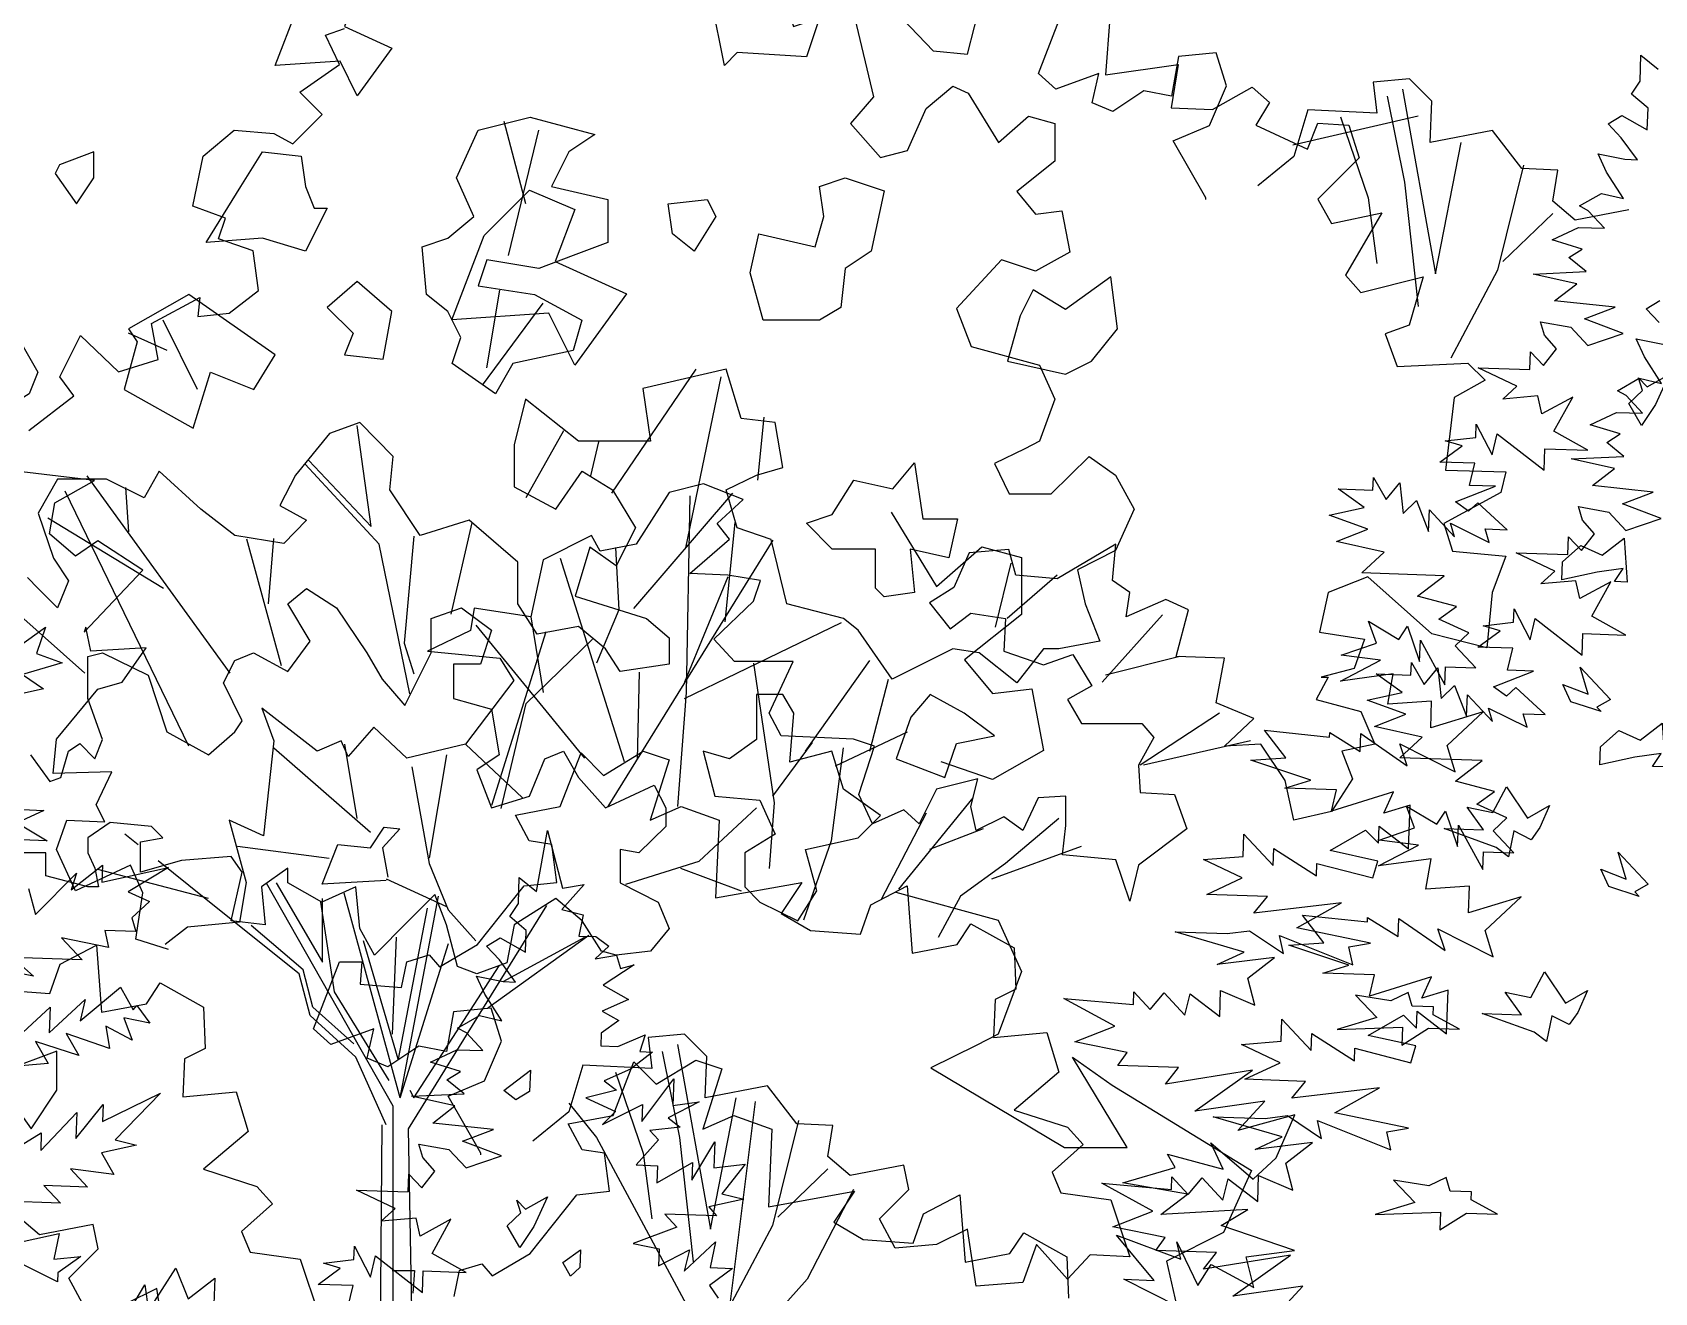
# Model space of a CAD drawing. Header units: inches. Extents: x 11.9 to 85.3, y 21.1 to 37.4.
# Drawn here: x 54.8467 to 55.2918, y 23.3852 to 23.731 of the extents above; entities that cross this region are included whole.
import ezdxf

# ---------------------------------------------------------------- set-up
doc = ezdxf.new("R2010")
doc.units = ezdxf.units.IN
doc.header["$MEASUREMENT"] = 0
doc.layers.add('CAY', color=94, linetype='Continuous')
doc.layers.add('CAY-3', color=61, linetype='Continuous')

# ---------------------------------------------------------------- blocks, each defined once
blk = doc.blocks.new('A$C76451831')
at = {"layer": 'CAY'}
for p, q in [((2471.78, 2031.89), (2478.52, 2069.28)), ((2478.52, 2069.28), (2487.71, 2034.06)), ((2460.65, 2024.58), (2461.2, 2040.42)), ((2461.2, 2040.42), (2471.78, 2031.89)), ((2500.93, 2036.32), (2487.25, 2020.93)), ((2487.71, 2034.06), (2500.93, 2036.32)), ((2455.38, 2016.6), (2460.65, 2024.58)), ((2465.51, 2008.09), (2455.38, 2016.6)), ((2487.25, 2020.93), (2500.28, 2017.75)), ((2500.28, 2017.75), (2497.56, 2004.7)), ((2441.16, 1998.51), (2449.49, 2003.66)), ((2449.49, 2003.66), (2465.05, 1994.95)), ((2465.05, 1994.95), (2465.51, 2008.09)), ((2497.56, 2004.7), (2507.97, 2004.34)), ((2507.97, 2004.34), (2515.93, 1998.62)), ((2449.02, 1990.07), (2441.16, 1998.51)), ((2515.93, 1998.62), (2507.5, 1990.75)), ((2507.5, 1990.75), (2520.72, 1993.01)), ((2520.72, 1993.01), (2523.15, 1984.77)), ((2458.97, 1976.58), (2449.02, 1990.07)), ((2531.39, 1987.2), (2512.38, 1974.72)), ((2523.15, 1984.77), (2531.39, 1987.2)), ((2435.08, 1980.13), (2451.28, 1976.85)), ((2440.13, 1969.08), (2435.08, 1980.13)), ((2451.28, 1976.85), (2458.97, 1976.58)), ((2512.38, 1974.72), (2527.93, 1966.01)), ((2450.44, 1952.85), (2440.13, 1969.08)), ((2527.93, 1966.01), (2511.82, 1958.87)), ((2423.54, 1948.35), (2436.95, 1956.04)), ((2436.95, 1956.04), (2450.44, 1952.85)), ((2511.82, 1958.87), (2522.04, 1953.07)), ((2428.88, 1945.44), (2423.54, 1948.35)), ((2438.93, 1934.67), (2428.88, 1945.44)), ((2511.35, 1945.28), (2511.08, 1937.59)), ((2522.04, 1953.07), (2511.35, 1945.28)), ((2521.49, 1937.22), (2538.05, 1944.35)), ((2538.05, 1944.35), (2534.97, 1934.03)), ((2406.96, 1927.62), (2423.09, 1935.22)), ((2423.09, 1935.22), (2438.93, 1934.67)), ((2511.08, 1937.59), (2521.49, 1937.22)), ((2542.67, 1933.76), (2529.16, 1923.36)), ((2534.97, 1934.03), (2542.67, 1933.76)), ((2425.34, 1921.99), (2406.96, 1927.62)), ((2417.01, 1916.85), (2425.34, 1921.99)), ((2427.58, 1908.32), (2417.01, 1916.85)), ((2529.16, 1923.36), (2513.05, 1916.21)), ((2513.05, 1916.21), (2520.56, 1910.51)), ((2536.2, 1891.38), (2555.69, 1917.44)), ((2555.69, 1917.44), (2555.12, 1901.14)), ((2395.35, 1906.72), (2427.58, 1908.32)), ((2421.88, 1900.81), (2395.35, 1906.72)), ((2520.56, 1910.51), (2501.81, 1905.72)), ((2501.81, 1905.72), (2520.1, 1897.38)), ((2408.38, 1890.4), (2421.88, 1900.81)), ((2512.12, 1889.5), (2536.57, 1901.79)), ((2520.1, 1897.38), (2512.12, 1889.5)), ((2536.57, 1901.79), (2536.2, 1891.38)), ((2571.06, 1903.31), (2552.14, 1893.54)), ((2555.12, 1901.14), (2571.06, 1903.31)), ((2445.4, 1886.39), (2408.38, 1890.4)), ((2426.57, 1879.34), (2445.4, 1886.39)), ((2559.64, 1887.84), (2540.99, 1885.77)), ((2540.99, 1885.77), (2546.23, 1880.15)), ((2552.14, 1893.54), (2559.64, 1887.84)), ((2402.2, 1869.31), (2399.77, 1877.55)), ((2399.77, 1877.55), (2418.24, 1874.19)), ((2418.24, 1874.19), (2428.72, 1862.94)), ((2450.28, 1870.35), (2426.57, 1879.34)), ((2546.23, 1880.15), (2532.55, 1864.76)), ((2566.67, 1855.41), (2580.63, 1878.94)), ((2580.63, 1878.94), (2580.08, 1863.1)), ((2409.61, 1860.89), (2402.2, 1869.31)), ((2428.72, 1862.94), (2450.28, 1870.35)), ((2532.55, 1864.76), (2545.68, 1864.3)), ((2545.31, 1853.88), (2567.05, 1866.27)), ((2545.68, 1864.3), (2545.31, 1853.88)), ((2567.05, 1866.27), (2566.67, 1855.41)), ((2580.08, 1863.1), (2599.18, 1865.15)), ((2599.18, 1865.15), (2584.95, 1847.06)), ((2393.31, 1848.31), (2393.69, 1859.18)), ((2393.69, 1859.18), (2401.56, 1850.74)), ((2401.56, 1850.74), (2409.61, 1860.89)), ((2361.63, 1849.42), (2393.31, 1848.31)), ((2385.26, 1838.17), (2361.63, 1849.42)), ((2584.95, 1847.06), (2598.44, 1843.87)), ((2376.83, 1830.3), (2385.26, 1838.17)), ((2581.76, 1833.57), (2550.08, 1834.68)), ((2550.08, 1834.68), (2557.51, 1826.71)), ((2598.44, 1843.87), (2576.97, 1839.18)), ((2576.97, 1839.18), (2581.76, 1833.57)), ((2398.19, 1832.28), (2376.83, 1830.3)), ((2400.53, 1821.31), (2398.19, 1832.28)), ((2419.46, 1831.53), (2400.53, 1821.31)), ((2407.86, 1810.63), (2419.46, 1831.53)), ((2557.51, 1826.71), (2530.88, 1816.76)), ((2360.15, 1806.86), (2360.43, 1815.01)), ((2360.43, 1815.01), (2370.19, 1796.08)), ((2530.88, 1816.76), (2546.62, 1813.49)), ((2562.01, 1799.81), (2581.21, 1817.72)), ((2581.21, 1817.72), (2577.94, 1801.97)), ((2341.5, 1804.79), (2360.15, 1806.86)), ((2351.81, 1801.71), (2341.5, 1804.79)), ((2370.19, 1796.08), (2373.37, 1809.12)), ((2373.37, 1809.12), (2402.04, 1786.81)), ((2428.75, 1799.02), (2407.86, 1810.63)), ((2546.62, 1813.49), (2546.26, 1803.08)), ((2546.26, 1803.08), (2565.18, 1812.84)), ((2565.18, 1812.84), (2562.01, 1799.81)), ((2338.32, 1791.75), (2351.81, 1801.71)), ((2402.04, 1786.81), (2402.5, 1799.94)), ((2402.5, 1799.94), (2428.75, 1799.02)), ((2591.52, 1801.5), (2577.56, 1791.1)), ((2577.94, 1801.97), (2591.52, 1801.5)), ((2359.59, 1791.01), (2338.32, 1791.75)), ((2356.4, 1777.52), (2359.59, 1791.01)), ((2577.56, 1791.1), (2582.72, 1783.22)), ((4929.55, 1084.67), (4940.95, 1036.69)), ((5409.47, 1046.31), (5410.02, 1062.16)), ((5410.02, 1062.16), (5420.6, 1053.63)), ((4973.18, 1029.62), (4989.3, 1043.38)), ((4989.3, 1043.38), (4998.73, 1039.05)), ((5268.56, 1047.82), (5246.41, 1045.71)), ((5246.41, 1045.71), (5248.52, 1026.72)), ((5282.27, 1034.11), (5268.56, 1047.82)), ((5404.2, 1038.34), (5409.47, 1046.31)), ((4940.95, 1036.69), (4926.8, 1020.57)), ((4998.73, 1039.05), (5017.21, 1008.77)), ((5281.21, 1008.8), (5282.27, 1034.11)), ((5414.33, 1029.82), (5404.2, 1038.34)), ((4728.34, 971.46), (4715.14, 1021.63)), ((4961.78, 1004.06), (4973.18, 1029.62)), ((5017.21, 1008.77), (5035.68, 1024.9)), ((5035.68, 1024.9), (5051.8, 1020.57)), ((5273.84, 1025.02), (5197.19, 1007.32)), ((5206.33, 1028.83), (5197.89, 1000.36)), ((5248.52, 1026.72), (5206.33, 1028.83)), ((5389.98, 1020.25), (5398.31, 1025.4)), ((5398.31, 1025.4), (5413.87, 1016.69)), ((5413.87, 1016.69), (5414.33, 1029.82)), ((4717.78, 939.77), (4736.26, 1016.34)), ((4926.8, 1020.57), (4945.27, 999.73)), ((5051.8, 1020.57), (5051.8, 997.37)), ((5319.18, 1016.18), (5281.21, 1008.8)), ((5337.11, 992.97), (5319.18, 1016.18)), ((5397.84, 1011.81), (5389.98, 1020.25)), ((5407.79, 998.32), (5397.84, 1011.81)), ((4945.27, 999.73), (4961.78, 1004.06)), ((5388.95, 990.82), (5383.9, 1001.87)), ((5383.9, 1001.87), (5400.1, 998.59)), ((5051.8, 997.37), (5028.61, 978.89)), ((5197.89, 1000.36), (5175.75, 982.43)), ((5359.26, 991.92), (5337.11, 992.97)), ((5356.1, 972.94), (5359.26, 991.92)), ((5400.1, 998.59), (5407.79, 998.32)), ((5399.26, 974.59), (5388.95, 990.82)), ((5028.61, 978.89), (5040.01, 965.12)), ((5369.81, 961.33), (5356.1, 972.94)), ((5372.37, 970.09), (5385.78, 977.78)), ((5385.78, 977.78), (5399.26, 974.59)), ((5040.01, 965.12), (5056.12, 967.09)), ((5056.12, 967.09), (5060.84, 941.92)), ((5402.5, 967.66), (5369.81, 961.33)), ((5377.7, 967.18), (5372.37, 970.09)), ((5387.75, 956.41), (5377.7, 967.18)), ((5355.78, 949.36), (5371.91, 956.96)), ((5371.91, 956.96), (5387.75, 956.41)), ((5060.84, 941.92), (5040.01, 930.13)), ((5374.16, 943.73), (5355.78, 949.36)), ((5365.83, 938.58), (5374.16, 943.73)), ((5019.17, 937.2), (4991.66, 907.32)), ((5040.01, 930.13), (5019.17, 937.2)), ((5376.41, 930.06), (5365.83, 938.58)), ((5344.18, 928.46), (5376.41, 930.06)), ((5370.71, 922.55), (5344.18, 928.46)), ((5357.2, 912.14), (5370.71, 922.55)), ((4704.59, 871.13), (4712.5, 918.65)), ((4701.95, 860.56), (4738.9, 910.73)), ((4991.66, 907.32), (5000.7, 884.12)), ((5394.22, 908.13), (5357.2, 912.14)), ((5375.39, 901.08), (5394.22, 908.13)), ((4527.76, 857.92), (4506.64, 900.17)), ((5351.03, 891.05), (5348.6, 899.29)), ((5348.6, 899.29), (5367.06, 895.93)), ((5367.06, 895.93), (5377.54, 884.68)), ((5399.1, 892.09), (5375.39, 901.08)), ((4509.28, 881.69), (4485.53, 892.25)), ((5000.7, 884.12), (5042.37, 872.71)), ((5350.38, 872.48), (5358.44, 882.63)), ((5358.44, 882.63), (5351.03, 891.05)), ((5377.54, 884.68), (5399.1, 892.09)), ((5042.37, 872.71), (5051.8, 851.87)), ((5342.14, 870.05), (5342.52, 880.92)), ((5342.52, 880.92), (5350.38, 872.48)), ((4780.97, 794.46), (4832.46, 870.35)), ((4850.93, 870.35), (4799.83, 858.56)), ((4826.17, 761.03), (4847.79, 865.63)), ((4859.98, 840.07), (4850.93, 870.35)), ((5310.45, 871.16), (5342.14, 870.05)), ((5334.08, 859.91), (5310.45, 871.16)), ((4799.83, 858.56), (4804.55, 826.31)), ((5325.65, 852.04), (5334.08, 859.91)), ((5347.01, 854.01), (5325.65, 852.04)), ((5349.35, 843.05), (5347.01, 854.01)), ((5368.29, 853.27), (5349.35, 843.05)), ((5356.68, 832.37), (5368.29, 853.27)), ((4728.29, 851.87), (4721.22, 823.95)), ((4760.53, 826.31), (4728.29, 851.87)), ((5051.8, 851.87), (5042.37, 826.31)), ((4626.88, 837.71), (4608.4, 831.03)), ((4633.95, 774.01), (4625.31, 835.75)), ((4647.32, 816.87), (4626.88, 837.71)), ((4880.81, 837.71), (4859.98, 840.07)), ((4870.15, 802.52), (4874.13, 840.86)), ((4885.53, 810.19), (4880.81, 837.71)), ((5308.97, 828.6), (5309.25, 836.75)), ((5309.25, 836.75), (5319.01, 817.82)), ((4608.4, 831.03), (4587.57, 805.47)), ((4721.22, 823.95), (4721.22, 798.39)), ((4728.57, 791.89), (4751.65, 832.78)), ((4804.55, 826.31), (4760.53, 826.31)), ((4768.04, 805.06), (4772.95, 825.91)), ((5042.37, 826.31), (5033.32, 821.59)), ((5287.14, 813.49), (5300.63, 823.45)), ((5290.32, 826.53), (5308.97, 828.6)), ((5300.63, 823.45), (5290.32, 826.53)), ((5319.01, 817.82), (5322.19, 830.85)), ((5322.19, 830.85), (5350.86, 808.55)), ((5377.57, 820.76), (5356.68, 832.37)), ((4595.82, 814.51), (4633.95, 774.01)), ((4645.35, 796.42), (4647.32, 816.87)), ((5033.32, 821.59), (5014.85, 812.55)), ((5049.44, 794.06), (5072.63, 816.87)), ((5072.63, 816.87), (5088.75, 805.47)), ((5308.42, 812.75), (5287.14, 813.49)), ((5350.86, 808.55), (5351.32, 821.68)), ((5351.32, 821.68), (5377.57, 820.76)), ((4442.13, 803.11), (4430.34, 782.27)), ((4472, 803.11), (4442.13, 803.11)), ((4547.68, 684.5), (4460.21, 805.07)), ((4495.2, 791.7), (4472, 803.11)), ((4504.24, 807.83), (4495.2, 791.7)), ((4529.79, 784.63), (4504.24, 807.83)), ((4587.57, 805.47), (4578.14, 786.99)), ((4638.67, 763.39), (4593.47, 812.15)), ((4746.77, 784.63), (4762.88, 807.83)), ((4762.88, 807.83), (4781.36, 796.42)), ((4850.93, 796.42), (4869.41, 805.47)), ((4869.41, 805.47), (4885.53, 810.19)), ((5014.85, 812.55), (5023.89, 794.06)), ((5088.75, 805.47), (5100.15, 784.63)), ((5246.21, 796.33), (5246.48, 804.03)), ((5246.48, 804.03), (5254.17, 790.62)), ((5305.23, 799.26), (5308.42, 812.75)), ((4522.33, 639.81), (4446.85, 795.64)), ((4485.76, 770.86), (4483.84, 797.94)), ((4663.83, 768.5), (4645.35, 796.42)), ((4721.22, 798.39), (4746.77, 784.63)), ((4781.36, 796.42), (4795.51, 773.22)), ((4794.33, 724.07), (4854.87, 794.46)), ((4857.62, 773.22), (4850.93, 796.42)), ((5023.89, 794.06), (5049.44, 794.06)), ((5240.86, 785.64), (5224.94, 797.08)), ((5224.94, 797.08), (5246.21, 796.33)), ((5254.17, 790.62), (5262.68, 800.75)), ((5262.68, 800.75), (5264.75, 782.09)), ((5296.71, 789.13), (5321.07, 798.71)), ((5321.07, 798.71), (5305.23, 799.26)), ((4550.62, 768.5), (4529.79, 784.63)), ((4578.14, 786.99), (4594.25, 777.94)), ((5100.15, 784.63), (5088.75, 759.46)), ((5219.39, 780.95), (5240.86, 785.64)), ((5264.75, 782.09), (5272.73, 789.97)), ((5272.73, 789.97), (5280.23, 771.12)), ((5280.23, 771.12), (5280.68, 784.25)), ((5280.68, 784.25), (5295.97, 767.85)), ((5304.67, 783.41), (5296.71, 789.13)), ((5310.29, 788.66), (5304.67, 783.41)), ((5328.3, 772.16), (5310.29, 788.66)), ((4430.34, 782.27), (4439.77, 754.74)), ((4506.99, 736.26), (4436.23, 779.12)), ((4594.25, 777.94), (4580.49, 763.78)), ((4693.7, 777.94), (4663.83, 768.5)), ((4682.7, 720.53), (4695.67, 776.37)), ((4723.58, 752.38), (4693.7, 777.94)), ((4850.15, 715.81), (4856.44, 776.45)), ((4951.7, 782.9), (4979.41, 737.48)), ((5243.11, 772.42), (5219.39, 780.95)), ((5295.97, 767.85), (5293.54, 776.09)), ((5293.54, 776.09), (5317.15, 764.39)), ((4580.49, 763.78), (4550.62, 768.5)), ((4579.11, 689.01), (4557.88, 766.34)), ((4571.06, 726.82), (4574.45, 766.86)), ((4659.9, 768.11), (4654, 702.83)), ((4778.74, 602.87), (4879.63, 765.75)), ((4795.51, 773.22), (4783.72, 750.02)), ((4878.45, 766.14), (4857.62, 773.22)), ((4887.88, 726.82), (4878.45, 766.14)), ((5223.82, 764.93), (5243.11, 772.42)), ((5253.05, 758.47), (5223.82, 764.93)), ((5314.72, 772.64), (5328.3, 772.16)), ((5317.15, 764.39), (5314.72, 772.64)), ((4439.77, 754.74), (4448.81, 740.98)), ((4657.54, 671.77), (4638.67, 763.39)), ((4767.6, 761.42), (4758.56, 731.54)), ((4783.72, 750.02), (4767.6, 761.42)), ((4979.41, 737.48), (5007.12, 761.66)), ((5007.12, 761.66), (5031.3, 755.18)), ((5031.3, 755.18), (5031.3, 720.37)), ((5088.75, 759.46), (5065.56, 747.66)), ((5239.46, 745.8), (5253.05, 758.47)), ((4723.58, 726.82), (4723.58, 752.38)), ((5065.56, 747.66), (5070.27, 726.82)), ((5289.7, 744.04), (5239.46, 745.8)), ((5273.4, 731.46), (5289.7, 744.04)), ((4430.34, 736.26), (4423.73, 742.87)), ((4442.13, 724.46), (4430.34, 736.26)), ((4448.81, 740.98), (4442.13, 724.46)), ((4735.37, 708.34), (4723.58, 726.82)), ((4758.56, 731.54), (4802.19, 717.77)), ((4922.48, 717.77), (4887.88, 726.82)), ((5070.27, 726.82), (5079.31, 704.01)), ((5297.2, 725.19), (5273.4, 731.46)), ((5286.51, 717.41), (5297.2, 725.19)), ((4458.78, 684.36), (4417.81, 720.82)), ((4802.19, 717.77), (4815.95, 705.98)), ((4825.38, 669.01), (4921.3, 715.42)), ((4931.52, 710.7), (4922.48, 717.77)), ((5031.3, 720.37), (4996.51, 692.65)), ((5248.39, 702.87), (5243.42, 716.19)), ((5243.42, 716.19), (5262.06, 705.11)), ((5304.79, 709.06), (5286.51, 717.41)), ((4707.63, 603.7), (4740.87, 709.91)), ((4728.69, 665.87), (4769.17, 705.19)), ((4760.53, 713.06), (4735.37, 708.34)), ((4777.04, 699.29), (4760.53, 713.06)), ((4815.95, 705.98), (4815.95, 689.85)), ((4952.35, 680.81), (4931.52, 710.7)), ((5079.31, 704.01), (5054.16, 699.29)), ((5262.06, 705.11), (5267.32, 713.09)), ((5267.32, 713.09), (5274.73, 691.52)), ((5274.73, 691.52), (5275.19, 704.66)), ((5275.19, 704.66), (5290.09, 677.39)), ((5296.36, 701.2), (5304.79, 709.06)), ((4654, 702.83), (4659.9, 683.96)), ((4786.08, 685.53), (4777.04, 699.29)), ((4989.3, 699.29), (4952.35, 680.81)), ((5005.42, 696.93), (4989.3, 699.29)), ((5028.61, 678.45), (5005.42, 696.93)), ((5044.72, 699.29), (5028.61, 678.45)), ((5054.16, 699.29), (5044.72, 699.29)), ((5226.83, 695.46), (5248.39, 702.87)), ((5250.74, 692.36), (5226.83, 695.46)), ((5309.03, 687.61), (5296.36, 701.2)), ((4815.95, 689.85), (4786.08, 685.53)), ((4796.69, 631.65), (4797.87, 685.14)), ((4899.28, 636.77), (4938.59, 692.21)), ((4996.51, 692.65), (5013.61, 672.01)), ((5226.28, 679.62), (5250.74, 692.36)), ((5290.09, 677.39), (5290.47, 688.25)), ((5290.47, 688.25), (5309.03, 687.61)), ((4938.59, 636.77), (4949.99, 680.81)), ((5013.61, 672.01), (5037.78, 674.95)), ((5037.78, 674.95), (5044.86, 637.2)), ((5258.6, 683.93), (5226.28, 679.62)), ((5255.24, 665.46), (5258.6, 683.93)), ((4713.36, 601.77), (4728.69, 665.87)), ((5282.04, 667.24), (5255.24, 665.46)), ((5281.47, 650.94), (5282.04, 667.24)), ((5313.53, 660.7), (5281.47, 650.94)), ((5291.51, 640.16), (5313.53, 660.7)), ((4917.76, 627.72), (4961.78, 648.56)), ((5179.91, 649.5), (5219.64, 645.39)), ((5192.92, 632.73), (5179.91, 649.5)), ((5219.64, 645.39), (5219.74, 648.11)), ((5219.74, 648.11), (5238.37, 636.58)), ((5238.37, 636.58), (5238.75, 647.45)), ((5238.75, 647.45), (5267.07, 627.87)), ((5044.86, 637.2), (5013.61, 619.51)), ((5262.55, 641.18), (5296.39, 624.13)), ((5267.07, 627.87), (5262.55, 641.18)), ((5296.39, 624.13), (5291.51, 640.16)), ((5013.61, 619.51), (4982.36, 630.13)), ((5171.57, 631.21), (5192.92, 632.73)), ((5208.3, 619.04), (5171.57, 631.21)), ((5192.27, 614.16), (5208.3, 619.04)), ((5223.95, 613.06), (5192.27, 614.16)), ((5220.78, 600.02), (5223.95, 613.06)), ((5258.8, 611.84), (5220.78, 600.02)), ((5252.91, 598.9), (5258.8, 611.84)), ((4834.43, 569.52), (4869.41, 602.16)), ((5268.94, 603.78), (5252.91, 598.9)), ((5268.01, 577.07), (5268.94, 603.78)), ((4491.49, 579.54), (4483.4, 586.04)), ((5166.8, 572.44), (5167.27, 586.02)), ((5167.27, 586.02), (5185.18, 566.81)), ((5219.94, 576.02), (5241.67, 588.41)), ((5241.67, 588.41), (5249.55, 580.43)), ((5249.55, 580.43), (5249.91, 590.84)), ((5249.91, 590.84), (5268.01, 577.07)), ((5185.18, 566.81), (5185.54, 577.23)), ((5185.54, 577.23), (5211.69, 560.45)), ((5249.17, 569.56), (5219.94, 576.02)), ((4541.19, 539.64), (4503.71, 569.74)), ((4789.61, 555.37), (4834.43, 569.52)), ((4823.03, 565.2), (4859.98, 551.43)), ((5142.71, 570.56), (5166.8, 572.44)), ((5166.34, 559.31), (5142.71, 570.56)), ((5211.69, 560.45), (5211.96, 568.14)), ((5211.96, 568.14), (5246.09, 559.24)), ((5246.09, 559.24), (5249.17, 569.56)), ((4534.5, 546.71), (4466.89, 564.41)), ((4647.32, 419.7), (4569.92, 556.01)), ((4575.78, 556.15), (4604.08, 507.78)), ((5144.69, 549.18), (5166.34, 559.31)), ((4604.08, 507.78), (4604.08, 546.71)), ((4651.64, 424.81), (4617.3, 549.89)), ((4651.64, 424.81), (4674.99, 548.11)), ((5181.8, 547.89), (5144.69, 549.18)), ((5173.29, 537.76), (5181.8, 547.89)), ((4589.93, 500.71), (4541.19, 539.64)), ((4602.9, 544.36), (4611.16, 489.69)), ((4668.15, 540.82), (4650.46, 448.4)), ((4656.75, 405.93), (4741.29, 542.41)), ((5226.98, 544.04), (5173.29, 537.76)), ((5199.71, 528.68), (5226.98, 544.04)), ((4592.29, 503.06), (4560.45, 530.2)), ((5125.31, 526.29), (5156.99, 525.18)), ((5167.47, 513.94), (5125.31, 526.29)), ((5156.99, 525.18), (5170.65, 526.97)), ((5170.65, 526.97), (5191.46, 513.1)), ((5244.7, 519.4), (5199.71, 528.68)), ((4650.46, 448.4), (4629.24, 520.76)), ((4646.93, 463.74), (4649.28, 523.12)), ((4651.64, 424.81), (4681.18, 519.19)), ((4705.1, 479.86), (4766.82, 524.3)), ((4714.54, 495.99), (4764.46, 523.12)), ((5189.12, 524.06), (5233.82, 506.18)), ((5191.46, 513.1), (5189.12, 524.06)), ((5231.48, 517.14), (5244.7, 519.4)), ((5233.82, 506.18), (5231.48, 517.14)), ((5150.9, 506.35), (5167.47, 513.94)), ((5185.94, 510.57), (5150.9, 506.35)), ((5169.64, 497.99), (5185.94, 510.57)), ((4596.61, 475.14), (4589.93, 500.71)), ((4598.18, 480.26), (4592.29, 503.06)), ((4659.9, 424.81), (4712.18, 505.42)), ((5174.04, 481.52), (5169.64, 497.99)), ((4611.16, 489.69), (4644.57, 435.43)), ((5099.74, 481.85), (5100.01, 489.54)), ((5100.01, 489.54), (5110.05, 478.77)), ((5110.05, 478.77), (5118.57, 488.9)), ((5118.57, 488.9), (5131.23, 475.31)), ((5131.23, 475.31), (5134.41, 488.34)), ((5134.41, 488.34), (5152.5, 474.56)), ((5152.5, 474.56), (5153.06, 490.41)), ((5153.06, 490.41), (5174.04, 481.52)), ((4623.34, 457.84), (4598.18, 480.26)), ((5057.27, 485.6), (5099.74, 481.85)), ((5088.4, 468.64), (5057.27, 485.6)), ((4624.52, 449.58), (4596.61, 475.14)), ((5064.05, 459.07), (5088.4, 468.64)), ((5096, 452.51), (5064.05, 459.07)), ((4642.99, 408.29), (4624.52, 449.58)), ((5062.55, 449.63), (5086.72, 432.52)), ((5090.28, 444.55), (5096, 452.51)), ((5127.39, 443.26), (5090.28, 444.55)), ((5119.34, 433.11), (5127.39, 443.26)), ((5172.65, 441.67), (5119.34, 433.11)), ((5137.34, 416.61), (5172.65, 441.67)), ((4657.54, 429.53), (4659.9, 424.81)), ((4647.32, 135.38), (4647.32, 419.7)), ((5180.15, 422.83), (5137.34, 416.61)), ((5163.66, 404.81), (5180.15, 422.83)), ((4638.28, 140.1), (4640.64, 408.29)), ((5198.44, 414.48), (5163.66, 404.81)), ((5187.1, 388.13), (5198.44, 414.48)), ((4661.47, 135.38), (4656.75, 405.93)), ((5154.68, 381.1), (5147.08, 397.23)), ((5147.08, 397.23), (5173.04, 375.02)), ((5120.57, 390.45), (5154.68, 381.1)), ((5125.26, 382.13), (5120.57, 390.45)), ((5173.04, 375.02), (5187.1, 388.13)), ((5093.21, 372.82), (5125.26, 382.13)), ((5171.94, 380.31), (5154.84, 342.56)), ((5132.85, 366), (5093.21, 372.82)), ((5116.55, 353.42), (5132.85, 366)), ((5169.68, 356.55), (5116.55, 353.42)), ((5153.48, 346.69), (5169.68, 356.55)), ((5112.43, 313.22), (5089.38, 340.77)), ((5089.38, 340.77), (5128.75, 326.25)), ((5154.84, 342.56), (5120.06, 324.86)), ((5198.26, 331.53), (5153.48, 346.69)), ((5126.39, 336.76), (5139.05, 310.02)), ((5128.75, 326.25), (5126.39, 336.76)), ((5168.67, 327.57), (5198.26, 331.53)), ((5173.45, 308.82), (5168.67, 327.57)), ((5120.06, 324.86), (5127.13, 293.6)), ((5139.05, 310.02), (5147.21, 322.88)), ((5147.21, 322.88), (5173.45, 308.82)), ((5093.87, 313.86), (5112.43, 313.22)), ((5127.72, 296.82), (5093.87, 313.86))]:
    blk.add_line(p, q, dxfattribs=at)
for points in [[(2451.67, 1910.2), (2467.97, 1922.77), (2467.51, 1909.64), (2459.17, 1904.49)], [(2453.77, 1827.61), (2462.2, 1835.48), (2459.75, 1843.27), (2464.99, 1837.65), (2478.4, 1845.34), (2470.06, 1827.05), (2461.46, 1814.2)], [(722.77, 1185.82), (750.48, 1213.54), (778.19, 1201.66), (766.32, 1169.98), (809.87, 1150.17), (778.19, 1106.61), (762.36, 1138.29), (702.98, 1134.33)], [(1109.93, 1128.8), (1105.97, 1160.49), (1078.25, 1140.68), (1058.46, 1152.57), (1050.54, 1136.72), (1042.62, 1109), (1078.25, 1101.08), (1094.09, 1109)], [(4862.94, 1119.32), (4873.5, 1124.6), (4873.5, 1103.48), (4884.06, 1103.48), (4891.97, 1079.71), (4907.81, 1084.99), (4899.89, 1061.23), (4857.66, 1063.87), (4849.75, 1055.95), (4841.83, 1095.55), (4849.75, 1095.55)], [(4588.46, 1090.27), (4606.93, 1108.76), (4625.41, 1100.84), (4617.49, 1079.71), (4646.52, 1066.51), (4625.41, 1037.47), (4614.85, 1058.59), (4575.26, 1055.95)], [(4709.87, 855.28), (4683.47, 873.77), (4688.75, 889.61), (4680.83, 905.45), (4667.64, 916.01), (4665, 945.06), (4680.83, 950.34), (4696.67, 963.54), (4686.11, 987.3), (4699.31, 1016.34), (4730.98, 1024.27), (4770.57, 1013.7), (4754.73, 1003.14), (4744.18, 982.02), (4778.49, 974.1), (4778.49, 947.7), (4757.37, 939.77), (4736.26, 931.85), (4704.59, 937.13), (4699.31, 921.29), (4733.62, 916.01), (4762.65, 900.17), (4757.37, 881.69), (4720.42, 873.77)], [(4443.3, 995.22), (4440.66, 989.94), (4453.86, 971.46), (4464.41, 987.3), (4464.41, 1003.14)], [(4554.15, 982.02), (4567.35, 1003.14), (4591.1, 1000.5), (4593.74, 982.02), (4599.02, 968.82), (4606.93, 968.82), (4593.74, 942.42), (4567.35, 950.34), (4533.04, 947.7)], [(4865.58, 929.21), (4870.86, 952.98), (4905.17, 945.06), (4910.45, 963.54), (4907.81, 982.02), (4923.65, 987.3), (4947.4, 979.38), (4939.48, 942.42), (4923.65, 931.85), (4921.01, 908.09), (4907.81, 900.17), (4873.5, 900.17)], [(4818.08, 952.98), (4815.44, 971.46), (4839.19, 974.1), (4844.47, 963.54), (4831.27, 942.42)], [(4641.24, 876.41), (4646.52, 905.45), (4625.41, 923.93), (4606.93, 908.09), (4622.77, 892.25), (4617.49, 879.05)], [(4562.07, 857.92), (4575.26, 879.05), (4522.48, 916.01), (4485.53, 894.89), (4490.81, 886.97), (4482.89, 857.92), (4525.12, 834.16), (4535.67, 868.49)], [(4403.71, 886.97), (4419.55, 886.97), (4430.1, 868.49), (4424.83, 855.28), (4403.71, 842.08), (4372.04, 842.08), (4358.84, 857.92), (4356.21, 876.41), (4377.32, 876.41), (4379.96, 892.25), (4385.24, 910.73), (4406.35, 897.53)], [(1444.62, 860.91), (1436.93, 861.18), (1442.19, 869.16), (1426.25, 866.99), (1404.79, 862.3), (1405.17, 873.17), (1416.4, 883.2), (1429.33, 877.31), (1442.84, 887.72)], [(5402.59, 849.35), (5411.02, 857.22), (5408.57, 865.01), (5413.82, 859.39), (5427.23, 867.08), (5418.88, 848.78), (5410.28, 835.94)], [(4915.73, 781.35), (4928.92, 802.48), (4952.68, 797.2), (4965.87, 813.04), (4971.15, 778.71), (4992.27, 778.71), (4986.99, 754.95), (4963.23, 760.23), (4965.87, 733.83), (4947.4, 731.19), (4942.12, 736.47), (4942.12, 760.23), (4915.73, 760.23), (4899.89, 776.07)], [(1428.71, 781.68), (1410.34, 787.76), (1405.28, 798.36), (1420.93, 792.38), (1416.07, 808.87), (1434.41, 789.19), (1426.09, 784.49)], [(5401.49, 740.14), (5393.8, 740.41), (5399.06, 748.38), (5383.13, 746.22), (5361.67, 741.53), (5362.05, 752.4), (5373.27, 762.43), (5386.21, 756.54), (5399.71, 766.95)], [(1364.64, 698.69), (1332.87, 710.23), (1356.86, 709.39), (1346.92, 723.33), (1362.67, 720.07), (1370.91, 735.64), (1383.84, 716.61), (1397.25, 724.3), (1391.35, 710.9), (1386.1, 703.38), (1375.41, 708.74), (1372.14, 692.99)], [(5385.59, 660.91), (5367.22, 666.99), (5362.15, 677.59), (5377.8, 671.61), (5372.94, 688.09), (5391.29, 668.41), (5382.97, 663.72)], [(4892.21, 659.97), (4885.53, 671.37), (4869.41, 671.37), (4869.41, 643.85), (4852.9, 632.05), (4836.78, 636.77), (4843.86, 609.24), (4871.37, 606.88), (4880.81, 586.04), (4862.33, 574.63), (4862.33, 553.79), (4871.37, 544.36), (4894.57, 532.95), (4906.36, 551.43), (4899.28, 576.6), (4931.52, 583.68), (4945.27, 597.44), (4922.48, 613.57), (4915.4, 636.77), (4889.85, 630.08)], [(4975.54, 671.37), (4963.75, 657.61), (4954.71, 632.05), (4984.58, 620.64), (4991.66, 641.49), (5014.85, 646.2), (4996.37, 659.97)], [(5321.51, 577.92), (5289.74, 589.45), (5313.73, 588.62), (5303.79, 602.56), (5319.54, 599.29), (5327.79, 614.87), (5340.72, 595.83), (5354.13, 603.52), (5348.22, 590.13), (5342.97, 582.61), (5332.29, 587.97), (5329.02, 572.21)], [(1313.22, 601.66), (1310.78, 609.9), (1300.19, 604.83), (1278.56, 608.31), (1291.67, 594.7), (1267.4, 587.39), (1307.33, 588.72), (1306.95, 577.85), (1323.17, 588.16), (1342.18, 587.5), (1326.17, 596.22), (1326.34, 601.2)], [(5270.09, 480.89), (5267.66, 489.13), (5257.06, 484.06), (5235.43, 487.54), (5248.55, 473.93), (5224.28, 466.62), (5264.2, 467.94), (5263.82, 457.08), (5280.04, 467.39), (5299.05, 466.73), (5283.04, 475.45), (5283.22, 480.43)]]:
    blk.add_lwpolyline(points, close=True, dxfattribs=at)
for points in [[(2492.57, 1796.79), (2487.87, 1805.12), (2498.57, 1812.9), (2498.19, 1802.04), (2492.57, 1796.79)], [(529.97, 749.26), (509.93, 755.59), (514.15, 784.06), (506.77, 800.94), (473.02, 785.12), (461.42, 810.43), (467.75, 828.36), (490.95, 827.3), (485.68, 837.85), (495.17, 857.89), (459.31, 856.84), (461.42, 877.93), (486.73, 908.52), (501.5, 912.73), (516.26, 933.83), (482.51, 931.72), (479.35, 946.48), (478.29, 943.32), (514.15, 981.29), (486.73, 999.22), (473.02, 989.73), (457.2, 1003.44), (460.36, 1022.42), (484.62, 1036.13), (440.32, 1041.41)], [(444.54, 1066.72), (471.97, 1087.81), (463.53, 1099.41), (476.18, 1124.73), (499.39, 1102.58), (523.65, 1109.96), (519.43, 1132.11), (548.96, 1147.93), (547.9, 1136.33), (566.89, 1138.44), (584.82, 1152.15), (581.65, 1176.41), (560.56, 1183.79), (564.78, 1196.44), (544.74, 1203.83), (551.07, 1234.41), (570.05, 1250.23), (594.31, 1248.12), (605.91, 1241.8), (623.84, 1259.73), (610.13, 1273.44), (634.39, 1290.31), (625.95, 1308.24), (637.55, 1312.46)], [(974, 1323.01), (997.2, 1298.75), (1018.29, 1296.64), (1026.73, 1330.39)], [(1107.94, 1353.59), (1102.67, 1283.98), (1146.97, 1290.31), (1142.75, 1263.94), (1168.06, 1262.89), (1192.32, 1276.6), (1202.86, 1267.11), (1194.43, 1253.4), (1226.07, 1238.63), (1232.4, 1254.45), (1251.38, 1253.4), (1257.71, 1233.36), (1232.4, 1208.05), (1240.83, 1193.28), (1271.42, 1199.61), (1249.27, 1161.64), (1258.76, 1151.09), (1296.73, 1160.59), (1288.29, 1131.05), (1273.53, 1125.78), (1280.91, 1105.74), (1324.15, 1107.85), (1334.7, 1097.3), (1315.72, 1086.76), (1310.44, 1042.46), (1347.36, 1041.41), (1344.19, 1028.75), (1309.39, 1009.77), (1314.66, 992.89), (1347.36, 989.73), (1338.92, 967.58), (1335.75, 933.83), (1302, 942.27), (1262.98, 977.07), (1238.72, 967.58), (1233.45, 943.32), (1260.87, 939.1), (1254.54, 921.17), (1234.5, 915.9), (1238.72, 915.9), (1231.34, 902.19), (1258.76, 894.8), (1267.2, 874.77), (1247.16, 870.55), (1253.49, 853.67)], [(1206.79, 525.59), (1223.28, 543.6), (1180.46, 537.39), (1215.78, 562.45), (1162.46, 553.88), (1170.52, 564.03), (1133.41, 565.32), (1139.12, 573.28), (1107.18, 579.84), (1131.53, 589.42), (1100.4, 606.37), (1142.87, 602.62), (1143.13, 610.32), (1153.18, 599.54), (1161.69, 609.67), (1174.36, 596.08), (1177.53, 609.12), (1195.63, 595.34), (1196.18, 611.18), (1217.17, 602.29), (1212.76, 618.77), (1229.06, 631.34), (1194.02, 627.13), (1210.6, 634.71), (1168.43, 647.06), (1200.12, 645.95), (1213.77, 647.74), (1234.59, 633.87), (1232.25, 644.83), (1276.94, 626.95), (1274.6, 637.91), (1287.82, 640.17), (1242.83, 649.45), (1270.11, 664.82), (1216.42, 658.53), (1224.93, 668.66), (1187.81, 669.96), (1209.46, 680.08), (1185.84, 691.33), (1209.92, 693.21), (1210.4, 706.8), (1228.31, 687.58), (1228.67, 698), (1254.82, 681.22), (1255.09, 688.91), (1289.22, 680.02), (1292.3, 690.34), (1263.07, 696.8), (1284.8, 709.18), (1292.68, 701.2), (1293.04, 711.62), (1311.14, 697.84), (1312.07, 724.55), (1296.04, 719.67), (1301.93, 732.61), (1263.9, 720.79), (1267.08, 733.83), (1235.4, 734.94), (1251.43, 739.82), (1214.69, 751.98), (1236.05, 753.5), (1223.04, 770.27), (1262.77, 766.17), (1262.86, 768.88), (1281.49, 757.35), (1281.87, 768.22), (1310.19, 748.64), (1305.67, 761.95), (1339.52, 744.9), (1334.64, 760.94), (1356.65, 781.48), (1324.59, 771.71), (1325.16, 788.02), (1298.36, 786.23), (1301.73, 804.7), (1269.4, 800.39), (1293.86, 813.13), (1269.96, 816.24), (1291.51, 823.64), (1286.54, 836.96), (1305.19, 825.89), (1310.45, 833.86), (1317.85, 812.3), (1318.31, 825.43), (1333.22, 798.16), (1333.6, 809.03), (1352.16, 808.38), (1339.49, 821.97), (1347.92, 829.83), (1329.63, 838.18), (1340.33, 845.97), (1316.53, 852.24), (1332.83, 864.81), (1282.59, 866.57), (1296.17, 879.24), (1266.94, 885.7), (1286.24, 893.19), (1262.52, 901.72), (1283.98, 906.41), (1268.07, 917.85), (1289.34, 917.11), (1289.61, 924.8), (1297.3, 911.39), (1305.81, 921.52), (1307.87, 902.86), (1315.85, 910.74), (1323.35, 891.89), (1323.81, 905.02), (1339.1, 888.62), (1336.67, 896.87), (1360.27, 885.16), (1357.84, 893.41), (1371.42, 892.93), (1353.42, 909.43), (1347.8, 904.19), (1339.84, 909.9), (1364.19, 919.48), (1348.35, 920.03), (1351.54, 933.52), (1330.27, 934.26), (1343.76, 944.22), (1333.44, 947.3), (1352.09, 949.37), (1352.38, 957.52), (1362.14, 938.59), (1365.31, 951.63), (1393.99, 929.32), (1394.45, 942.45), (1420.7, 941.53), (1399.81, 953.14), (1411.41, 974.04), (1392.48, 963.83), (1390.14, 974.79), (1368.77, 972.81), (1377.2, 980.68), (1353.58, 991.93), (1385.26, 990.82), (1385.64, 1001.69), (1393.5, 993.26), (1401.56, 1003.4), (1394.15, 1011.82), (1391.72, 1020.07), (1410.18, 1016.7), (1420.67, 1005.45), (1442.22, 1012.86), (1418.52, 1021.85), (1437.34, 1028.9), (1400.33, 1032.91), (1413.83, 1043.32), (1387.3, 1049.23), (1419.53, 1050.83), (1408.95, 1059.36), (1417.29, 1064.51), (1398.91, 1070.13), (1415.03, 1077.73), (1430.87, 1077.18), (1420.83, 1087.96), (1415.49, 1090.86), (1428.9, 1098.55), (1442.38, 1095.36), (1432.08, 1111.59), (1427.02, 1122.65), (1443.22, 1119.36)], [(1440.97, 1132.59), (1433.1, 1141.02), (1441.44, 1146.17)], [(4413.05, 696.95), (4434.89, 712.51), (4429.34, 696.38), (4445.01, 690.85), (4420.74, 683.53), (4433.58, 674.93), (4404.34, 668.24)], [(4420.58, 601.03), (4433.7, 600.57), (4417.58, 592.98), (4435.77, 581.92), (4409.07, 582.85)], [(4424.33, 552.85), (4428.76, 536.83), (4453.66, 562.25), (4450.58, 551.93), (4469.69, 567.13), (4469.33, 556.72), (4509.97, 565.72), (4485.43, 550.71), (4498.37, 544.82), (4487.59, 534.77), (4490.02, 526.53), (4471.02, 527.19), (4473.37, 516.68), (4444.58, 522.67), (4457.24, 509.09), (4414.7, 510.57), (4427.44, 499.25), (4393.24, 505.88)], [(4412.83, 457.14), (4437.66, 480.3), (4437.1, 464.45), (4459.12, 484.99), (4455.95, 471.96), (4480.68, 492.4), (4488.35, 478.53), (4490.71, 481.17), (4498.49, 470.47), (4482.74, 473.74), (4487.7, 459.97), (4471.69, 468.69), (4473.93, 455.01), (4447.51, 464.09), (4455.2, 450.68), (4428.77, 459.31), (4436.46, 445.89), (4415.09, 443.92)], [(4407.71, 388.41), (4432.25, 403.42), (4431.87, 392.56), (4453.98, 415.81), (4453.43, 399.96), (4470.02, 420.69), (4469.65, 410.28), (4505.15, 427.63), (4477.42, 399.13), (4490.45, 395.95), (4468.99, 391.26), (4476.68, 377.85), (4450.07, 381.5), (4460.55, 370.25), (4433.85, 371.18), (4443.89, 360.4), (4409.5, 361.61)], [(4421.78, 337.15), (4443.24, 341.84), (4439.98, 326.09), (4456.35, 327.78), (4442.41, 317.84), (4442.22, 312.41), (4418.61, 324.11)], [(4481.66, 287), (4495.62, 310.54), (4497.79, 294.6), (4514.56, 320.76), (4522.06, 301.91), (4538.36, 314.49), (4537.8, 298.64)], [(5144.1, 973.99), (5144.1, 975.05), (5124.07, 1009.85), (5146.21, 1019.34), (5156.76, 1043.6), (5150.43, 1063.64), (5127.23, 1061.53), (5123.01, 1037.27), (5106.14, 1040.44), (5087.15, 1027.78), (5074.5, 1033.05), (5078.71, 1050.98), (5052.35, 1041.49), (5041.8, 1050.98), (5057.62, 1092.12)], [(5264.34, 1041.49), (5284.38, 928.64), (5300.2, 1008.8)], [(1253.49, 853.67), (1240.83, 833.63), (1217.63, 828.36), (1212.36, 852.62), (1197.59, 874.77), (1175.44, 873.71), (1193.37, 890.59), (1170.17, 900.08), (1175.44, 927.5), (1145.91, 928.55), (1153.29, 957.03), (1139.58, 963.36), (1115.32, 952.81), (1117.43, 967.58), (1106.89, 974.96), (1109, 997.11), (1073.14, 976.02), (1047.82, 978.12), (1043.61, 993.94), (1019.35, 991.84), (1009.86, 970.74), (995.09, 961.25), (1007.75, 945.43), (1020.4, 954.92), (1041.5, 951.76), (1040.44, 931.72), (1064.7, 923.28), (1082.63, 929.61), (1094.23, 910.62), (1079.47, 902.19), (1087.9, 887.42), (1124.82, 887.42), (1132.2, 878.98), (1122.71, 862.11), (1123.76, 845.23), (1144.86, 844.18), (1152.24, 823.09), (1122.71, 800.94), (1117.43, 778.79), (1109, 804.1), (1076.3, 807.27), (1078.41, 825.19), (1078.41, 843.12), (1061.54, 842.07), (1052.04, 822.03), (1040.44, 830.47), (1023.57, 822.03), (1020.4, 836.8), (1024.62, 853.67), (999.31, 847.34), (988.76, 826.25), (979.27, 834.69), (960.29, 826.25), (951.85, 844.18), (961.34, 873.71), (948.68, 877.93), (904.39, 880.04), (897, 893.75), (911.77, 925.39), (875.91, 925.39), (863.25, 939.1), (887.51, 962.3), (891.73, 974.96), (871.69, 978.12), (848.49, 979.18), (872.75, 1000.27), (865.36, 1009.77), (881.18, 1024.53), (856.93, 1034.02), (835.83, 1028.75), (815.79, 997.11), (793.65, 992.89), (788.37, 1002.38), (758.84, 987.62), (751.46, 952.81), (716.65, 958.09), (714.54, 944.37), (688.18, 931.72), (732.47, 927.5), (740.91, 913.79), (711.38, 874.77), (675.52, 866.33), (655.48, 885.31), (639.66, 867.38), (635.44, 876.87), (620.68, 870.55), (586.93, 896.91), (594.31, 876.87), (587.98, 818.87), (566.89, 828.36), (577.43, 790.39), (573.22, 766.13), (541.57, 762.97), (527.86, 752.42)], [(5254.85, 1037.27), (5265.39, 984.54), (5273.83, 908.6)], [(848.49, 1026.64), (846.38, 906.41), (841.11, 836.8)], [(5226.37, 1024.62), (5243.25, 975.05), (5248.52, 934.97)], [(803.14, 995), (805.25, 957.03), (791.54, 924.34)], [(5338.17, 995.08), (5322.35, 930.75), (5293.87, 876.96)], [(769.39, 988.67), (808.41, 864.22)], [(1044.66, 985.51), (1035.17, 946.48)], [(871.69, 977.07), (845.32, 912.73)], [(1073.14, 978.12), (1042.55, 951.76)], [(5356.1, 965.55), (5325.51, 936.02)], [(751.46, 952.81), (758.84, 906.41)], [(1137.47, 953.87), (1100.56, 912.73)], [(717.71, 947.54), (784.15, 866.33)], [(887.51, 924.34), (900.17, 838.91), (897, 798.83)], [(1148.02, 928.55), (1102.67, 916.95)], [(1172.28, 893.75), (1123.76, 862.11)], [(594.31, 872.66), (653.37, 820.98)], [(637.55, 874.77), (644.93, 829.41)], [(711.38, 874.77), (746.18, 842.07)], [(923.37, 875.82), (899.11, 843.12)], [(942.36, 872.66), (934.97, 815.7), (918.1, 767.19)], [(1191.26, 876.87), (1125.87, 862.11)], [(634.39, 741.87), (648.1, 741.87), (647.04, 728.16), (672.36, 726.05), (675.52, 741.87), (689.23, 746.09), (695.56, 738.71), (718.76, 752.42), (747.24, 788.28), (767.28, 790.39), (764.11, 813.59), (750.4, 815.7), (741.97, 831.52), (769.39, 836.8), (782.04, 869.49), (795.75, 855.78), (820.01, 870.55), (835.83, 865.27), (824.23, 828.36), (843.22, 836.8), (866.42, 828.36), (864.31, 780.9), (917.04, 790.39), (904.39, 771.41), (922.32, 760.86), (952.9, 758.75), (959.23, 776.68), (981.38, 788.28), (984.54, 747.15), (1011.97, 752.42), (1020.4, 765.08), (1046.77, 750.31), (1047.82, 725), (1035.17, 718.67), (1034.11, 695.47), (1066.81, 698.63), (1074.19, 674.37), (1046.77, 651.17), (1079.47, 640.62), (1088.96, 630.08), (1069.97, 613.2), (1075.25, 600.55), (1105.83, 596.33), (1117.43, 561.52), (1093.18, 562.58), (1079.47, 547.81), (1060.48, 568.91), (1052.04, 545.7), (1023.57, 543.59), (1018.29, 578.4), (999.31, 568.91), (974, 566.8), (964.5, 584.73), (982.43, 602.66), (979.27, 617.42), (946.57, 611.09), (932.86, 622.69), (936.03, 641.68), (913.88, 642.73), (895.95, 665.94), (857.98, 658.55), (859.04, 683.87), (845.32, 697.58), (823.18, 695.47), (825.29, 676.48), (783.1, 678.59), (774.66, 650.12), (752.51, 632.19)], [(699.78, 868.44), (689.23, 805.16)], [(678.68, 861.05), (689.23, 801.99), (700.83, 773.52), (717.71, 754.53)], [(1021.46, 842.07), (976.11, 786.17)], [(662.86, 791.44), (623.84, 789.34), (633.33, 813.59), (653.37, 811.48), (661.81, 824.14), (671.3, 823.09), (660.75, 811.48), (663.92, 793.55)], [(992.98, 832.58), (965.56, 779.84)], [(1027.79, 823.09), (995.09, 810.43)], [(1074.19, 829.41), (1041.5, 801.99), (1014.07, 781.95), (1000.36, 756.64)], [(572.16, 812.54), (628.06, 805.16)], [(1033.06, 792.5), (1087.9, 812.54)], [(662.86, 792.5), (699.78, 775.62)], [(720.87, 623.75), (720.87, 624.8), (700.83, 659.61), (722.98, 669.1), (733.53, 693.36), (727.2, 713.4), (704, 711.29), (699.78, 687.03), (682.9, 690.19), (663.92, 677.54), (651.26, 682.81), (655.48, 700.74), (629.11, 691.25), (618.57, 700.74), (634.39, 741.87)], [(4425.62, 634.41), (4437.41, 618.28), (4444.1, 620.64), (4448.81, 636.77), (4455.89, 641.49), (4464.93, 632.05), (4469.65, 643.85), (4460.61, 669.01), (4460.61, 694.57), (4469.65, 696.93), (4497.55, 683.17), (4508.95, 648.56), (4534.5, 634.41), (4550.62, 648.56), (4554.94, 655.25), (4543.55, 678.45), (4550.62, 692.21), (4562.02, 696.93), (4582.85, 685.53), (4596.61, 704.01), (4582.85, 726.82), (4594.25, 736.26), (4612.73, 724.46), (4631.2, 696.93), (4640.64, 680.81), (4654.39, 664.69), (4670.51, 696.93), (4670.51, 717.77), (4688.99, 724.46), (4707.46, 710.7), (4700.78, 689.85), (4684.27, 689.85), (4684.27, 669.01), (4707.46, 662.33), (4712.18, 634.41), (4698.42, 625.36), (4707.46, 602.16), (4730.65, 609.24), (4740.09, 632.05), (4751.49, 636.77), (4760.53, 620.64), (4777.04, 602.16), (4806.91, 615.93), (4813.98, 602.16), (4813.98, 590.76), (4797.48, 574.63), (4786.08, 576.6), (4786.08, 556.15), (4809.27, 544.36), (4815.95, 528.23), (4804.55, 514.47), (4783.72, 512.11), (4774.68, 514.47), (4762.88, 532.95), (4746.77, 546.71), (4721.22, 530.59), (4716.89, 507.39), (4698.42, 500.71), (4686.63, 505.03), (4679.94, 530.59), (4672.87, 549.07), (4656.75, 532.95), (4635.92, 512.11), (4626.88, 528.23), (4624.52, 553.79), (4603.69, 544.36), (4582.85, 556.15), (4582.85, 565.2), (4566.74, 553.79), (4569.1, 530.59), (4548.26, 532.95), (4554.94, 562.84), (4548.26, 572.28), (4517.99, 569.92), (4492.84, 562.84), (4492.84, 581.32), (4506.6, 583.68), (4499.52, 590.76), (4474.36, 593.12), (4460.61, 583.68), (4460.61, 574.63), (4464.93, 565.2), (4467.29, 553.79), (4460.61, 553.79), (4435.05, 560.48), (4435.05, 574.63), (4416.58, 574.63)], [(831.61, 687.03), (842.16, 634.3), (850.6, 558.36)], [(841.11, 691.25), (861.15, 578.4), (876.97, 658.55)], [(803.14, 674.37), (820.01, 624.8), (825.29, 584.73)], [(774.66, 655.39), (791.54, 634.3), (850.6, 524.61), (847.43, 444.45), (842.16, 343.2), (836.89, 219.8), (831.61, 177.62), (821.07, 141.76)], [(888.57, 656.44), (872.75, 530.94), (866.42, 466.6), (861.15, 337.93), (856.93, 208.2), (854.82, 166.02), (859.04, 143.87)], [(914.93, 644.84), (899.11, 580.51), (870.64, 526.72)], [(932.86, 615.31), (902.28, 585.78)], [(948.68, 602.66), (920.21, 547.81), (869.58, 490.86)]]:
    blk.add_lwpolyline(points, dxfattribs=at)
at = {"layer": 'CAY-3'}
for p, q in [((4954.64, 550.49), (5017.14, 533.39)), ((5017.14, 533.39), (5031.3, 502.12)), ((5031.3, 502.12), (5017.14, 463.78)), ((5003.58, 456.71), (4975.87, 443.14)), ((5017.14, 463.78), (5003.58, 456.71)), ((5095.88, 394.47), (5062.55, 449.63)), ((4975.87, 443.14), (5057.56, 394.47)), ((5086.72, 432.52), (5171.94, 380.31)), ((5057.56, 394.47), (5095.88, 394.47))]:
    blk.add_line(p, q, dxfattribs=at)
for points in [[(426.82, 724.63), (457.4, 722.52), (463.73, 740.45), (485.88, 752.05), (489.04, 710.92), (516.47, 716.19), (524.9, 728.85), (551.27, 714.08), (552.33, 688.77), (539.67, 682.44), (538.61, 659.24), (571.31, 662.4), (578.69, 638.14), (551.27, 614.94), (583.97, 604.39), (593.46, 593.85), (574.47, 576.97), (579.75, 564.31), (610.33, 560.1), (621.94, 525.29)], [(528.07, 507.36), (522.79, 542.17), (503.81, 532.67)], [(478.5, 530.56), (469.01, 548.49), (486.94, 566.42), (483.77, 581.19), (451.08, 574.86), (437.36, 586.46)], [(4646.72, 319.17), (4660.43, 319.17), (4659.38, 305.46)], [(4684.69, 303.35), (4687.85, 319.17), (4701.56, 323.39), (4707.89, 316), (4731.09, 329.71), (4759.57, 365.57), (4779.61, 367.68), (4776.45, 390.89), (4762.74, 393), (4754.3, 408.82), (4781.72, 414.09), (4794.38, 446.79), (4808.09, 433.07), (4832.34, 447.84), (4848.16, 442.57), (4836.56, 405.65), (4855.55, 414.09), (4878.75, 405.65), (4876.64, 358.19), (4929.38, 367.68), (4916.72, 348.7), (4934.65, 338.15), (4965.24, 336.04), (4971.56, 353.97), (4993.71, 365.57), (4996.88, 324.44), (5024.3, 329.71), (5032.74, 342.37), (5059.1, 327.61), (5060.16, 302.29)]]:
    blk.add_lwpolyline(points, dxfattribs=at)
blk.add_lwpolyline([(430.06, 675.26), (426.1, 667.34), (445.9, 639.61), (461.73, 663.38), (461.73, 687.14)], close=True, dxfattribs=at)

msp = doc.modelspace()

# ---------------------------------------------------------------- block references
at = {"layer": 'CAY', "xscale": 0.0004489089019145984, "yscale": 0.0004489089019145984, "zscale": 0.0004489089019145984}
for p in [(52.85948, 23.24794), (54.64618, 23.14297), (53.87545, 22.58311)]:
    msp.add_blockref('A$C76451831', p, dxfattribs=at)

doc.saveas('drawing.dxf')
